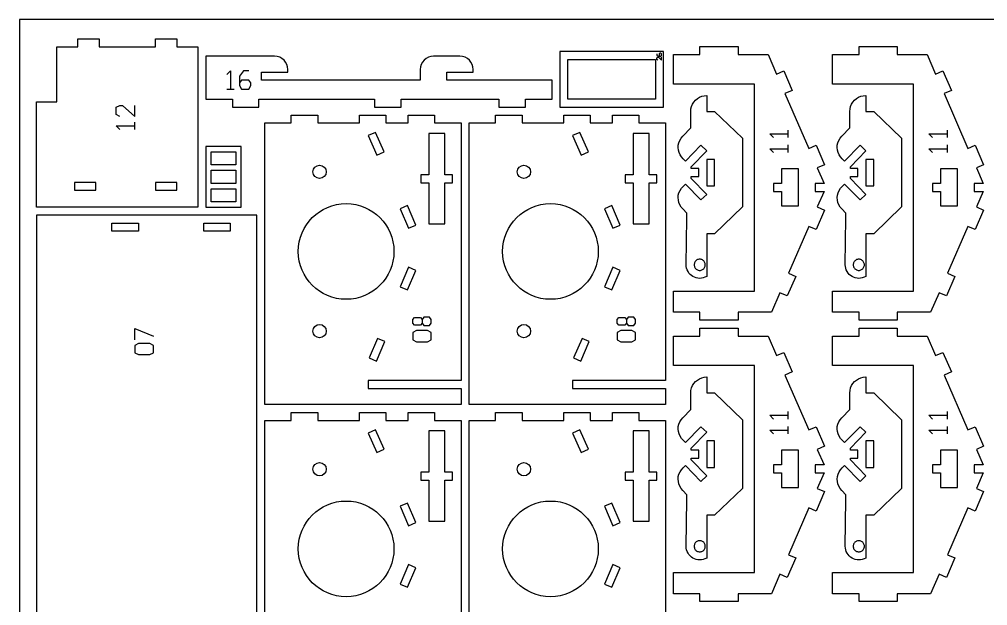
# Model space of a CAD drawing. Header units: millimetres. Extents: x 0 to 600, y 0 to 450.
# Drawn here: x 0 to 365.1, y 229.1 to 450 of the extents above; entities that cross this region are included whole.
import ezdxf

# ---------------------------------------------------------------- set-up
doc = ezdxf.new("R2010")
doc.units = ezdxf.units.MM
for name, color, linetype in [('CUT', 1, 'Continuous'), ('ENGRAVE', 5, 'Continuous'), ('SHEET', 8, 'Continuous')]:
    doc.layers.add(name, color=color, linetype=linetype)

msp = doc.modelspace()

# ---------------------------------------------------------------- linework, layer by layer
at = {"layer": 'CUT'}
for p, q in [((22.1, 442.69), (30.1, 442.69)), ((22.1, 439.69), (22.1, 442.69)), ((30.1, 442.69), (30.1, 439.69)), ((51.34, 442.69), (59.35, 442.69)), ((51.34, 439.69), (51.34, 442.69)), ((59.35, 442.69), (59.35, 439.69)), ((14.1, 439.69), (22.1, 439.69)), ((14.1, 418.93), (14.1, 439.69)), ((30.1, 439.69), (51.34, 439.69)), ((59.35, 439.69), (67.35, 439.69)), ((67.35, 439.69), (67.35, 379.22)), ((256.62, 439.72), (270.98, 439.72)), ((256.62, 436.72), (256.62, 439.72)), ((270.98, 439.72), (270.98, 436.72)), ((316.6, 439.72), (330.95, 439.72)), ((316.6, 436.72), (316.6, 439.72)), ((330.95, 439.72), (330.95, 436.72)), ((70.35, 436.15), (70.35, 419.97)), ((96.24, 436.15), (70.35, 436.15)), ((97.22, 436.05), (96.24, 436.15)), ((98.16, 435.76), (97.22, 436.05)), ((99.02, 435.3), (98.16, 435.76)), ((99.78, 434.68), (99.02, 435.3)), ((100.4, 433.92), (99.78, 434.68)), ((152.59, 434.68), (151.97, 433.92)), ((153.35, 435.3), (152.59, 434.68)), ((154.21, 435.76), (153.35, 435.3)), ((155.15, 436.05), (154.21, 435.76)), ((156.12, 436.15), (155.15, 436.05)), ((166.13, 436.15), (156.12, 436.15)), ((167.1, 436.05), (166.13, 436.15)), ((168.04, 435.76), (167.1, 436.05)), ((168.9, 435.3), (168.04, 435.76)), ((169.66, 434.68), (168.9, 435.3)), ((170.28, 433.92), (169.66, 434.68)), ((203.83, 437.84), (203.83, 416.97)), ((242.83, 437.84), (203.83, 437.84)), ((206.83, 419.97), (206.83, 434.84)), ((206.83, 434.84), (239.83, 434.84)), ((239.83, 434.84), (239.83, 419.97)), ((242.83, 416.97), (242.83, 437.84)), ((246.62, 436.72), (256.62, 436.72)), ((246.62, 425.63), (246.62, 436.72)), ((270.98, 436.72), (282.28, 436.72)), ((282.28, 436.72), (285.47, 429.38)), ((306.6, 436.72), (316.6, 436.72)), ((306.6, 425.63), (306.6, 436.72)), ((330.95, 436.72), (342.26, 436.72)), ((342.26, 436.72), (345.45, 429.38)), ((100.86, 433.06), (100.4, 433.92)), ((101.15, 432.12), (100.86, 433.06)), ((101.24, 431.14), (101.15, 432.12)), ((101.24, 430.14), (101.24, 431.14)), ((151.22, 432.12), (151.12, 431.14)), ((151.12, 431.14), (151.12, 427.14)), ((151.5, 433.06), (151.22, 432.12)), ((151.97, 433.92), (151.5, 433.06)), ((170.75, 433.06), (170.28, 433.92)), ((171.03, 432.12), (170.75, 433.06)), ((171.13, 431.14), (171.03, 432.12)), ((171.13, 430.14), (171.13, 431.14)), ((91.24, 427.14), (91.24, 430.14)), ((91.24, 430.14), (101.24, 430.14)), ((151.12, 427.14), (91.24, 427.14)), ((161.12, 427.14), (161.12, 430.14)), ((161.12, 430.14), (171.13, 430.14)), ((200.83, 427.14), (161.12, 427.14)), ((200.83, 419.97), (200.83, 427.14)), ((285.47, 429.38), (288.23, 430.57)), ((288.23, 430.57), (291.42, 423.24)), ((345.45, 429.38), (348.2, 430.57)), ((348.2, 430.57), (351.39, 423.24)), ((277.2, 425.63), (246.62, 425.63)), ((277.2, 347.64), (277.2, 425.63)), ((337.18, 425.63), (306.6, 425.63)), ((337.18, 347.64), (337.18, 425.63)), ((70.35, 419.97), (80.35, 419.97)), ((80.35, 419.97), (80.35, 416.97)), ((90.35, 416.97), (90.35, 419.97)), ((90.35, 419.97), (133.93, 419.97)), ((133.93, 419.97), (133.93, 416.97)), ((143.93, 416.97), (143.93, 419.97)), ((143.93, 419.97), (180.82, 419.97)), ((180.82, 419.97), (180.82, 416.97)), ((190.82, 416.97), (190.82, 419.97)), ((190.82, 419.97), (200.83, 419.97)), ((239.83, 419.97), (206.83, 419.97)), ((254.9, 419.57), (255.62, 420.18)), ((255.62, 420.18), (256.42, 420.67)), ((256.42, 420.67), (257.29, 421.03)), ((257.29, 421.03), (258.21, 421.25)), ((258.21, 421.25), (259.15, 421.32)), ((259.15, 421.32), (259.15, 415.32)), ((291.42, 423.24), (288.66, 422.04)), ((288.66, 422.04), (297.65, 401.37)), ((314.88, 419.57), (315.59, 420.18)), ((315.59, 420.18), (316.4, 420.67)), ((316.4, 420.67), (317.27, 421.03)), ((317.27, 421.03), (318.18, 421.25)), ((318.18, 421.25), (319.12, 421.32)), ((319.12, 421.32), (319.12, 415.32)), ((351.39, 423.24), (348.64, 422.04)), ((348.64, 422.04), (357.63, 401.37)), ((6.5, 418.93), (14.1, 418.93)), ((6.5, 379.22), (6.5, 418.93)), ((80.35, 416.97), (90.35, 416.97)), ((133.93, 416.97), (143.93, 416.97)), ((180.82, 416.97), (190.82, 416.97)), ((203.83, 416.97), (242.83, 416.97)), ((253.14, 415.32), (253.22, 416.26)), ((253.22, 416.26), (253.44, 417.18)), ((253.44, 417.18), (253.8, 418.05)), ((253.8, 418.05), (254.29, 418.85)), ((254.29, 418.85), (254.9, 419.57)), ((313.12, 415.32), (313.19, 416.26)), ((313.19, 416.26), (313.41, 417.18)), ((313.41, 417.18), (313.77, 418.05)), ((313.77, 418.05), (314.27, 418.85)), ((314.27, 418.85), (314.88, 419.57)), ((102.52, 413.97), (112.52, 413.97)), ((102.52, 410.97), (102.52, 413.97)), ((112.52, 413.97), (112.52, 410.97)), ((128.19, 413.97), (138.19, 413.97)), ((128.19, 410.97), (128.19, 413.97)), ((138.19, 413.97), (138.19, 410.97)), ((146.57, 413.97), (156.57, 413.97)), ((146.57, 410.97), (146.57, 413.97)), ((156.57, 413.97), (156.57, 410.97)), ((179.57, 413.97), (189.57, 413.97)), ((179.57, 410.97), (179.57, 413.97)), ((189.57, 413.97), (189.57, 410.97)), ((205.23, 413.97), (215.24, 413.97)), ((205.23, 410.97), (205.23, 413.97)), ((215.24, 413.97), (215.24, 410.97)), ((223.62, 413.97), (233.62, 413.97)), ((223.62, 410.97), (223.62, 413.97)), ((233.62, 413.97), (233.62, 410.97)), ((253.14, 409.11), (253.14, 415.32)), ((259.15, 415.32), (262.15, 415.32)), ((262.15, 415.32), (272.62, 405.21)), ((313.12, 409.11), (313.12, 415.32)), ((319.12, 415.32), (322.12, 415.32)), ((322.12, 415.32), (332.6, 405.21)), ((92.52, 410.97), (102.52, 410.97)), ((92.52, 304.91), (92.52, 410.97)), ((112.52, 410.97), (128.19, 410.97)), ((138.19, 410.97), (146.57, 410.97)), ((156.57, 410.97), (166.57, 410.97)), ((166.57, 410.97), (166.57, 313.92)), ((169.57, 410.97), (179.57, 410.97)), ((169.57, 304.91), (169.57, 410.97)), ((189.57, 410.97), (205.23, 410.97)), ((215.24, 410.97), (223.62, 410.97)), ((233.62, 410.97), (243.62, 410.97)), ((243.62, 410.97), (243.62, 313.92)), ((250.09, 405.95), (253.14, 409.11)), ((310.07, 405.95), (313.12, 409.11)), ((134.31, 407.4), (131.56, 406.21)), ((131.56, 406.21), (134.75, 398.87)), ((137.5, 400.07), (134.31, 407.4)), ((160.36, 406.97), (154.39, 406.97)), ((154.39, 406.97), (154.39, 391.45)), ((160.36, 391.45), (160.36, 406.97)), ((211.36, 407.4), (208.61, 406.21)), ((208.61, 406.21), (211.8, 398.87)), ((214.55, 400.07), (211.36, 407.4)), ((237.41, 406.97), (231.44, 406.97)), ((231.44, 406.97), (231.44, 391.45)), ((237.41, 391.45), (237.41, 406.97)), ((249.49, 405.22), (250.09, 405.95)), ((309.47, 405.22), (310.07, 405.95)), ((83.64, 402.1), (70.35, 402.1)), ((70.35, 402.1), (70.35, 379.22)), ((83.64, 379.22), (83.64, 402.1)), ((248.41, 402.62), (248.67, 403.54)), ((248.41, 401.68), (248.41, 402.62)), ((248.5, 400.74), (248.41, 401.68)), ((248.67, 403.54), (249.02, 404.41)), ((249.02, 404.41), (249.49, 405.22)), ((256.99, 402.58), (251.18, 396.56)), ((259.15, 400.49), (256.99, 402.58)), ((272.62, 405.21), (272.62, 379.32)), ((297.65, 401.37), (300.41, 402.56)), ((300.41, 402.56), (303.6, 395.22)), ((308.38, 402.62), (308.65, 403.54)), ((308.38, 401.68), (308.38, 402.62)), ((308.48, 400.74), (308.38, 401.68)), ((308.65, 403.54), (308.99, 404.41)), ((308.99, 404.41), (309.47, 405.22)), ((316.96, 402.58), (311.15, 396.56)), ((319.12, 400.49), (316.96, 402.58)), ((332.6, 405.21), (332.6, 379.32)), ((357.63, 401.37), (360.38, 402.56)), ((360.38, 402.56), (363.57, 395.22)), ((72.35, 400.1), (81.64, 400.1)), ((72.35, 395.14), (72.35, 400.1)), ((81.64, 400.1), (81.64, 395.14)), ((134.75, 398.87), (137.5, 400.07)), ((211.8, 398.87), (214.55, 400.07)), ((248.73, 399.83), (248.5, 400.74)), ((249.11, 398.96), (248.73, 399.83)), ((249.62, 398.17), (249.11, 398.96)), ((250.24, 397.47), (249.62, 398.17)), ((253.33, 394.48), (259.15, 400.49)), ((308.71, 399.83), (308.48, 400.74)), ((309.09, 398.96), (308.71, 399.83)), ((309.59, 398.17), (309.09, 398.96)), ((310.22, 397.47), (309.59, 398.17)), ((313.31, 394.48), (319.12, 400.49)), ((81.64, 395.14), (72.35, 395.14)), ((251.18, 396.56), (250.24, 397.47)), ((253.33, 393.76), (253.33, 394.48)), ((262.15, 397.26), (259.15, 397.26)), ((259.15, 397.26), (259.15, 387.26)), ((262.15, 387.26), (262.15, 397.26)), ((303.6, 395.22), (300.84, 394.03)), ((311.15, 396.56), (310.22, 397.47)), ((313.31, 393.76), (313.31, 394.48)), ((322.12, 397.26), (319.12, 397.26)), ((319.12, 397.26), (319.12, 387.26)), ((322.12, 387.26), (322.12, 397.26)), ((363.57, 395.22), (360.82, 394.03)), ((72.35, 393.14), (81.64, 393.14)), ((72.35, 388.18), (72.35, 393.14)), ((81.64, 393.14), (81.64, 388.18)), ((154.39, 391.45), (151.39, 391.45)), ((151.39, 391.45), (151.39, 388.45)), ((163.36, 391.45), (160.36, 391.45)), ((163.36, 388.45), (163.36, 391.45)), ((231.44, 391.45), (228.44, 391.45)), ((228.44, 391.45), (228.44, 388.45)), ((240.41, 391.45), (237.41, 391.45)), ((240.41, 388.45), (240.41, 391.45)), ((256.14, 393.76), (253.33, 393.76)), ((253.33, 390.76), (256.14, 390.76)), ((253.33, 390.05), (253.33, 390.76)), ((256.14, 390.76), (256.14, 393.76)), ((293.77, 393.69), (287.34, 393.69)), ((287.34, 393.69), (287.34, 388.19)), ((293.77, 379.69), (293.77, 393.69)), ((300.84, 394.03), (303.38, 388.19)), ((316.12, 393.76), (313.31, 393.76)), ((313.31, 390.76), (316.12, 390.76)), ((313.31, 390.05), (313.31, 390.76)), ((316.12, 390.76), (316.12, 393.76)), ((353.74, 393.69), (347.32, 393.69)), ((347.32, 393.69), (347.32, 388.19)), ((353.74, 379.69), (353.74, 393.69)), ((360.82, 394.03), (363.36, 388.19)), ((28.8, 388.6), (20.8, 388.6)), ((20.8, 388.6), (20.8, 385.6)), ((28.8, 385.6), (28.8, 388.6)), ((59.35, 388.6), (51.34, 388.6)), ((51.34, 388.6), (51.34, 385.6)), ((59.35, 385.6), (59.35, 388.6)), ((81.64, 388.18), (72.35, 388.18)), ((151.39, 388.45), (154.39, 388.45)), ((154.39, 388.45), (154.39, 372.92)), ((160.36, 388.45), (163.36, 388.45)), ((160.36, 372.92), (160.36, 388.45)), ((228.44, 388.45), (231.44, 388.45)), ((231.44, 388.45), (231.44, 372.92)), ((237.41, 388.45), (240.41, 388.45)), ((237.41, 372.92), (237.41, 388.45)), ((249.62, 386.36), (250.24, 387.06)), ((250.24, 387.06), (251.18, 387.96)), ((251.18, 387.96), (256.99, 381.95)), ((259.15, 384.03), (253.33, 390.05)), ((259.15, 387.26), (262.15, 387.26)), ((287.34, 388.19), (284.34, 388.19)), ((284.34, 388.19), (284.34, 385.19)), ((303.38, 388.19), (300.03, 388.19)), ((300.03, 388.19), (300.03, 385.19)), ((309.59, 386.36), (310.22, 387.06)), ((310.22, 387.06), (311.15, 387.96)), ((311.15, 387.96), (316.96, 381.95)), ((319.12, 384.03), (313.31, 390.05)), ((319.12, 387.26), (322.12, 387.26)), ((347.32, 388.19), (344.31, 388.19)), ((344.31, 388.19), (344.31, 385.19)), ((363.36, 388.19), (360.01, 388.19)), ((360.01, 388.19), (360.01, 385.19)), ((20.8, 385.6), (28.8, 385.6)), ((51.34, 385.6), (59.35, 385.6)), ((72.35, 386.18), (81.64, 386.18)), ((72.35, 381.22), (72.35, 386.18)), ((81.64, 386.18), (81.64, 381.22)), ((248.41, 382.85), (248.44, 383.79)), ((248.44, 383.79), (248.7, 384.7)), ((248.7, 384.7), (249.11, 385.56)), ((249.11, 385.56), (249.62, 386.36)), ((256.99, 381.95), (259.15, 384.03)), ((284.34, 385.19), (287.34, 385.19)), ((287.34, 385.19), (287.34, 379.69)), ((300.03, 385.19), (303.38, 385.19)), ((303.38, 385.19), (300.84, 379.35)), ((308.38, 382.85), (308.42, 383.79)), ((308.42, 383.79), (308.67, 384.7)), ((308.67, 384.7), (309.09, 385.56)), ((309.09, 385.56), (309.59, 386.36)), ((316.96, 381.95), (319.12, 384.03)), ((344.31, 385.19), (347.32, 385.19)), ((347.32, 385.19), (347.32, 379.69)), ((360.01, 385.19), (363.36, 385.19)), ((363.36, 385.19), (360.82, 379.35)), ((81.64, 381.22), (72.35, 381.22)), ((146.31, 379.82), (143.56, 378.62)), ((149.5, 372.48), (146.31, 379.82)), ((223.36, 379.82), (220.6, 378.62)), ((226.55, 372.48), (223.36, 379.82)), ((248.47, 381.91), (248.41, 382.85)), ((248.67, 380.99), (248.47, 381.91)), ((249.02, 380.11), (248.67, 380.99)), ((249.49, 379.3), (249.02, 380.11)), ((287.34, 379.69), (293.77, 379.69)), ((308.44, 381.91), (308.38, 382.85)), ((308.65, 380.99), (308.44, 381.91)), ((308.99, 380.11), (308.65, 380.99)), ((309.47, 379.3), (308.99, 380.11)), ((347.32, 379.69), (353.74, 379.69)), ((67.35, 379.22), (6.5, 379.22)), ((89.52, 376.22), (6.5, 376.22)), ((6.5, 376.22), (6.5, 192.86)), ((70.35, 379.22), (83.64, 379.22)), ((89.52, 192.86), (89.52, 376.22)), ((143.56, 378.62), (146.75, 371.28)), ((220.6, 378.62), (223.79, 371.28)), ((250.09, 378.57), (249.49, 379.3)), ((251.68, 376.93), (250.09, 378.57)), ((251.68, 375.07), (251.68, 376.93)), ((272.62, 379.32), (262.15, 369.2)), ((303.6, 378.15), (300.41, 370.82)), ((300.84, 379.35), (303.6, 378.15)), ((310.07, 378.57), (309.47, 379.3)), ((311.66, 376.93), (310.07, 378.57)), ((311.66, 375.07), (311.66, 376.93)), ((332.6, 379.32), (322.12, 369.2)), ((363.57, 378.15), (360.38, 370.82)), ((360.82, 379.35), (363.57, 378.15)), ((34.88, 373.22), (44.89, 373.22)), ((34.88, 370.22), (34.88, 373.22)), ((44.89, 373.22), (44.89, 370.22)), ((69.5, 373.22), (79.5, 373.22)), ((69.5, 370.22), (69.5, 373.22)), ((79.5, 373.22), (79.5, 370.22)), ((146.75, 371.28), (149.5, 372.48)), ((154.39, 372.92), (160.36, 372.92)), ((223.79, 371.28), (226.55, 372.48)), ((231.44, 372.92), (237.41, 372.92)), ((251.41, 357.53), (251.68, 375.07)), ((311.39, 357.53), (311.66, 375.07)), ((44.89, 370.22), (34.88, 370.22)), ((79.5, 370.22), (69.5, 370.22)), ((262.15, 369.2), (259.15, 369.2)), ((259.15, 369.2), (259.15, 353.15)), ((297.65, 372.01), (289.97, 354.34)), ((300.41, 370.82), (297.65, 372.01)), ((322.12, 369.2), (319.12, 369.2)), ((319.12, 369.2), (319.12, 353.15)), ((357.63, 372.01), (349.95, 354.34)), ((360.38, 370.82), (357.63, 372.01)), ((254.44, 357.8), (254.42, 357.53)), ((254.49, 358.07), (254.44, 357.8)), ((254.58, 358.33), (254.49, 358.07)), ((254.7, 358.58), (254.58, 358.33)), ((254.85, 358.81), (254.7, 358.58)), ((255.04, 359.02), (254.85, 358.81)), ((255.24, 359.2), (255.04, 359.02)), ((255.47, 359.35), (255.24, 359.2)), ((255.72, 359.47), (255.47, 359.35)), ((255.98, 359.56), (255.72, 359.47)), ((256.25, 359.61), (255.98, 359.56)), ((256.52, 359.63), (256.25, 359.61)), ((256.8, 359.61), (256.52, 359.63)), ((257.07, 359.56), (256.8, 359.61)), ((257.33, 359.47), (257.07, 359.56)), ((257.58, 359.35), (257.33, 359.47)), ((257.8, 359.2), (257.58, 359.35)), ((258.01, 359.02), (257.8, 359.2)), ((258.19, 358.81), (258.01, 359.02)), ((258.35, 358.58), (258.19, 358.81)), ((258.47, 358.33), (258.35, 358.58)), ((258.58, 358.07), (258.47, 358.33)), ((258.63, 357.8), (258.58, 358.07)), ((258.63, 357.53), (258.63, 357.8)), ((314.41, 357.8), (314.4, 357.53)), ((314.47, 358.07), (314.41, 357.8)), ((314.56, 358.33), (314.47, 358.07)), ((314.68, 358.58), (314.56, 358.33)), ((314.83, 358.81), (314.68, 358.58)), ((315.01, 359.02), (314.83, 358.81)), ((315.22, 359.2), (315.01, 359.02)), ((315.45, 359.35), (315.22, 359.2)), ((315.69, 359.47), (315.45, 359.35)), ((315.96, 359.56), (315.69, 359.47)), ((316.23, 359.61), (315.96, 359.56)), ((316.5, 359.63), (316.23, 359.61)), ((316.77, 359.61), (316.5, 359.63)), ((317.04, 359.56), (316.77, 359.61)), ((317.3, 359.47), (317.04, 359.56)), ((317.55, 359.35), (317.3, 359.47)), ((317.78, 359.2), (317.55, 359.35)), ((317.99, 359.02), (317.78, 359.2)), ((318.17, 358.81), (317.99, 359.02)), ((318.32, 358.58), (318.17, 358.81)), ((318.44, 358.33), (318.32, 358.58)), ((318.55, 358.07), (318.44, 358.33)), ((318.6, 357.8), (318.55, 358.07)), ((318.6, 357.53), (318.6, 357.8)), ((146.75, 356.6), (143.56, 349.27)), ((146.31, 348.07), (149.5, 355.41)), ((149.5, 355.41), (146.75, 356.6)), ((223.79, 356.6), (220.6, 349.27)), ((223.36, 348.07), (226.55, 355.41)), ((226.55, 355.41), (223.79, 356.6)), ((251.46, 356.86), (251.41, 357.53)), ((251.59, 356.21), (251.46, 356.86)), ((251.8, 355.57), (251.59, 356.21)), ((252.1, 354.97), (251.8, 355.57)), ((252.47, 354.42), (252.1, 354.97)), ((252.91, 353.91), (252.47, 354.42)), ((254.42, 357.53), (254.42, 357.25)), ((254.42, 357.25), (254.49, 356.98)), ((254.49, 356.98), (254.58, 356.72)), ((254.58, 356.72), (254.7, 356.48)), ((254.7, 356.48), (254.85, 356.25)), ((254.85, 356.25), (255.04, 356.04)), ((255.04, 356.04), (255.24, 355.86)), ((255.24, 355.86), (255.47, 355.71)), ((255.47, 355.71), (255.72, 355.58)), ((255.72, 355.58), (255.98, 355.5)), ((255.98, 355.5), (256.25, 355.44)), ((256.25, 355.44), (256.52, 355.42)), ((256.52, 355.42), (256.8, 355.44)), ((256.8, 355.44), (257.07, 355.5)), ((257.07, 355.5), (257.33, 355.58)), ((257.33, 355.58), (257.58, 355.71)), ((257.58, 355.71), (257.8, 355.86)), ((257.8, 355.86), (258.01, 356.04)), ((258.01, 356.04), (258.19, 356.25)), ((258.19, 356.25), (258.35, 356.48)), ((258.35, 356.48), (258.47, 356.72)), ((258.47, 356.72), (258.56, 356.98)), ((258.56, 356.98), (258.61, 357.25)), ((258.61, 357.25), (258.63, 357.53)), ((289.97, 354.34), (292.72, 353.14)), ((311.43, 356.86), (311.39, 357.53)), ((311.56, 356.21), (311.43, 356.86)), ((311.78, 355.57), (311.56, 356.21)), ((312.07, 354.97), (311.78, 355.57)), ((312.45, 354.42), (312.07, 354.97)), ((312.89, 353.91), (312.45, 354.42)), ((314.4, 357.53), (314.4, 357.25)), ((314.4, 357.25), (314.47, 356.98)), ((314.47, 356.98), (314.56, 356.72)), ((314.56, 356.72), (314.68, 356.48)), ((314.68, 356.48), (314.83, 356.25)), ((314.83, 356.25), (315.01, 356.04)), ((315.01, 356.04), (315.22, 355.86)), ((315.22, 355.86), (315.45, 355.71)), ((315.45, 355.71), (315.69, 355.58)), ((315.69, 355.58), (315.96, 355.5)), ((315.96, 355.5), (316.23, 355.44)), ((316.23, 355.44), (316.5, 355.42)), ((316.5, 355.42), (316.77, 355.44)), ((316.77, 355.44), (317.04, 355.5)), ((317.04, 355.5), (317.3, 355.58)), ((317.3, 355.58), (317.55, 355.71)), ((317.55, 355.71), (317.78, 355.86)), ((317.78, 355.86), (317.99, 356.04)), ((317.99, 356.04), (318.17, 356.25)), ((318.17, 356.25), (318.32, 356.48)), ((318.32, 356.48), (318.44, 356.72)), ((318.44, 356.72), (318.53, 356.98)), ((318.53, 356.98), (318.59, 357.25)), ((318.59, 357.25), (318.6, 357.53)), ((349.95, 354.34), (352.7, 353.14)), ((253.41, 353.47), (252.91, 353.91)), ((253.97, 353.1), (253.41, 353.47)), ((254.57, 352.81), (253.97, 353.1)), ((255.2, 352.59), (254.57, 352.81)), ((255.86, 352.46), (255.2, 352.59)), ((256.52, 352.42), (255.86, 352.46)), ((257.19, 352.46), (256.52, 352.42)), ((257.85, 352.59), (257.19, 352.46)), ((258.48, 352.81), (257.85, 352.59)), ((259.15, 353.1), (258.48, 352.81)), ((259.15, 353.15), (259.15, 353.1)), ((292.72, 353.14), (289.53, 345.8)), ((313.39, 353.47), (312.89, 353.91)), ((313.94, 353.1), (313.39, 353.47)), ((314.54, 352.81), (313.94, 353.1)), ((315.18, 352.59), (314.54, 352.81)), ((315.83, 352.46), (315.18, 352.59)), ((316.5, 352.42), (315.83, 352.46)), ((317.17, 352.46), (316.5, 352.42)), ((317.82, 352.59), (317.17, 352.46)), ((318.46, 352.81), (317.82, 352.59)), ((319.12, 353.1), (318.46, 352.81)), ((319.12, 353.15), (319.12, 353.1)), ((352.7, 353.14), (349.51, 345.8)), ((143.56, 349.27), (146.31, 348.07)), ((220.6, 349.27), (223.36, 348.07)), ((246.62, 347.64), (277.2, 347.64)), ((246.62, 339.66), (246.62, 347.64)), ((286.78, 347), (283.59, 339.66)), ((289.53, 345.8), (286.78, 347)), ((306.6, 347.64), (337.18, 347.64)), ((306.6, 339.66), (306.6, 347.64)), ((346.76, 347), (343.56, 339.66)), ((349.51, 345.8), (346.76, 347)), ((256.62, 339.66), (246.62, 339.66)), ((256.62, 336.66), (256.62, 339.66)), ((283.59, 339.66), (270.98, 339.66)), ((270.98, 339.66), (270.98, 336.66)), ((316.6, 339.66), (306.6, 339.66)), ((316.6, 336.66), (316.6, 339.66)), ((343.56, 339.66), (330.95, 339.66)), ((330.95, 339.66), (330.95, 336.66)), ((270.98, 336.66), (256.62, 336.66)), ((330.95, 336.66), (316.6, 336.66)), ((256.62, 333.66), (270.98, 333.66)), ((256.62, 330.66), (256.62, 333.66)), ((270.98, 333.66), (270.98, 330.66)), ((316.6, 333.66), (330.95, 333.66)), ((316.6, 330.66), (316.6, 333.66)), ((330.95, 333.66), (330.95, 330.66)), ((135.09, 329.79), (131.9, 322.45)), ((134.65, 321.25), (137.84, 328.59)), ((137.84, 328.59), (135.09, 329.79)), ((212.14, 329.79), (208.95, 322.45)), ((211.7, 321.25), (214.89, 328.59)), ((214.89, 328.59), (212.14, 329.79)), ((246.62, 330.66), (256.62, 330.66)), ((246.62, 319.57), (246.62, 330.66)), ((270.98, 330.66), (282.28, 330.66)), ((282.28, 330.66), (285.47, 323.32)), ((306.6, 330.66), (316.6, 330.66)), ((306.6, 319.57), (306.6, 330.66)), ((330.95, 330.66), (342.26, 330.66)), ((342.26, 330.66), (345.45, 323.32)), ((131.9, 322.45), (134.65, 321.25)), ((208.95, 322.45), (211.7, 321.25)), ((285.47, 323.32), (288.23, 324.52)), ((288.23, 324.52), (291.42, 317.18)), ((345.45, 323.32), (348.2, 324.52)), ((348.2, 324.52), (351.39, 317.18)), ((277.2, 319.57), (246.62, 319.57)), ((277.2, 241.58), (277.2, 319.57)), ((337.18, 319.57), (306.6, 319.57)), ((337.18, 241.58), (337.18, 319.57)), ((254.9, 313.51), (255.62, 314.12)), ((255.62, 314.12), (256.42, 314.62)), ((256.42, 314.62), (257.29, 314.98)), ((257.29, 314.98), (258.21, 315.2)), ((258.21, 315.2), (259.15, 315.27)), ((259.15, 315.27), (259.15, 309.27)), ((291.42, 317.18), (288.66, 315.99)), ((288.66, 315.99), (297.65, 295.31)), ((314.88, 313.51), (315.59, 314.12)), ((315.59, 314.12), (316.4, 314.62)), ((316.4, 314.62), (317.27, 314.98)), ((317.27, 314.98), (318.18, 315.2)), ((318.18, 315.2), (319.12, 315.27)), ((319.12, 315.27), (319.12, 309.27)), ((351.39, 317.18), (348.64, 315.99)), ((348.64, 315.99), (357.63, 295.31)), ((166.57, 313.92), (131.46, 313.92)), ((131.46, 313.92), (131.46, 310.92)), ((131.46, 310.92), (166.57, 310.92)), ((166.57, 310.92), (166.57, 304.91)), ((243.62, 313.92), (208.51, 313.92)), ((208.51, 313.92), (208.51, 310.92)), ((208.51, 310.92), (243.62, 310.92)), ((243.62, 310.92), (243.62, 304.91)), ((253.22, 310.21), (253.44, 311.12)), ((253.44, 311.12), (253.8, 311.99)), ((253.8, 311.99), (254.29, 312.8)), ((254.29, 312.8), (254.9, 313.51)), ((313.19, 310.21), (313.41, 311.12)), ((313.41, 311.12), (313.77, 311.99)), ((313.77, 311.99), (314.27, 312.8)), ((314.27, 312.8), (314.88, 313.51)), ((253.14, 309.27), (253.22, 310.21)), ((253.14, 303.06), (253.14, 309.27)), ((259.15, 309.27), (262.15, 309.27)), ((262.15, 309.27), (272.62, 299.15)), ((313.12, 309.27), (313.19, 310.21)), ((313.12, 303.06), (313.12, 309.27)), ((319.12, 309.27), (322.12, 309.27)), ((322.12, 309.27), (332.6, 299.15)), ((166.57, 304.91), (92.52, 304.91)), ((243.62, 304.91), (169.57, 304.91)), ((250.09, 299.9), (253.14, 303.06)), ((310.07, 299.9), (313.12, 303.06)), ((102.52, 301.91), (112.52, 301.91)), ((102.52, 298.91), (102.52, 301.91)), ((112.52, 301.91), (112.52, 298.91)), ((128.19, 301.91), (138.19, 301.91)), ((128.19, 298.91), (128.19, 301.91)), ((138.19, 301.91), (138.19, 298.91)), ((146.57, 301.91), (156.57, 301.91)), ((146.57, 298.91), (146.57, 301.91)), ((156.57, 301.91), (156.57, 298.91)), ((179.57, 301.91), (189.57, 301.91)), ((179.57, 298.91), (179.57, 301.91)), ((189.57, 301.91), (189.57, 298.91)), ((205.23, 301.91), (215.24, 301.91)), ((205.23, 298.91), (205.23, 301.91)), ((215.24, 301.91), (215.24, 298.91)), ((223.62, 301.91), (233.62, 301.91)), ((223.62, 298.91), (223.62, 301.91)), ((233.62, 301.91), (233.62, 298.91)), ((249.49, 299.17), (250.09, 299.9)), ((309.47, 299.17), (310.07, 299.9)), ((92.52, 298.91), (102.52, 298.91)), ((92.52, 192.86), (92.52, 298.91)), ((112.52, 298.91), (128.19, 298.91)), ((138.19, 298.91), (146.57, 298.91)), ((156.57, 298.91), (166.57, 298.91)), ((166.57, 298.91), (166.57, 201.86)), ((169.57, 298.91), (179.57, 298.91)), ((169.57, 192.86), (169.57, 298.91)), ((189.57, 298.91), (205.23, 298.91)), ((215.24, 298.91), (223.62, 298.91)), ((233.62, 298.91), (243.62, 298.91)), ((243.62, 298.91), (243.62, 201.86)), ((248.41, 296.56), (248.67, 297.48)), ((248.41, 295.62), (248.41, 296.56)), ((248.67, 297.48), (249.02, 298.36)), ((249.02, 298.36), (249.49, 299.17)), ((256.99, 296.52), (251.18, 290.51)), ((259.15, 294.44), (256.99, 296.52)), ((272.62, 299.15), (272.62, 273.27)), ((297.65, 295.31), (300.41, 296.51)), ((300.41, 296.51), (303.6, 289.17)), ((308.38, 296.56), (308.65, 297.48)), ((308.38, 295.62), (308.38, 296.56)), ((308.65, 297.48), (308.99, 298.36)), ((308.99, 298.36), (309.47, 299.17)), ((316.96, 296.52), (311.15, 290.51)), ((319.12, 294.44), (316.96, 296.52)), ((332.6, 299.15), (332.6, 273.27)), ((357.63, 295.31), (360.38, 296.51)), ((360.38, 296.51), (363.57, 289.17)), ((134.31, 295.35), (131.56, 294.15)), ((131.56, 294.15), (134.75, 286.81)), ((137.5, 288.01), (134.31, 295.35)), ((160.36, 294.91), (154.39, 294.91)), ((154.39, 294.91), (154.39, 279.39)), ((160.36, 279.39), (160.36, 294.91)), ((211.36, 295.35), (208.61, 294.15)), ((208.61, 294.15), (211.8, 286.81)), ((214.55, 288.01), (211.36, 295.35)), ((237.41, 294.91), (231.44, 294.91)), ((231.44, 294.91), (231.44, 279.39)), ((237.41, 279.39), (237.41, 294.91)), ((248.5, 294.69), (248.41, 295.62)), ((248.73, 293.78), (248.5, 294.69)), ((249.11, 292.91), (248.73, 293.78)), ((249.62, 292.12), (249.11, 292.91)), ((250.24, 291.41), (249.62, 292.12)), ((253.33, 288.42), (259.15, 294.44)), ((308.48, 294.69), (308.38, 295.62)), ((308.71, 293.78), (308.48, 294.69)), ((309.09, 292.91), (308.71, 293.78)), ((309.59, 292.12), (309.09, 292.91)), ((310.22, 291.41), (309.59, 292.12)), ((313.31, 288.42), (319.12, 294.44)), ((251.18, 290.51), (250.24, 291.41)), ((253.33, 287.71), (253.33, 288.42)), ((262.15, 291.21), (259.15, 291.21)), ((259.15, 291.21), (259.15, 281.21)), ((262.15, 281.21), (262.15, 291.21)), ((303.6, 289.17), (300.84, 287.97)), ((311.15, 290.51), (310.22, 291.41)), ((313.31, 287.71), (313.31, 288.42)), ((322.12, 291.21), (319.12, 291.21)), ((319.12, 291.21), (319.12, 281.21)), ((322.12, 281.21), (322.12, 291.21)), ((363.57, 289.17), (360.82, 287.97)), ((134.75, 286.81), (137.5, 288.01)), ((211.8, 286.81), (214.55, 288.01)), ((256.14, 287.71), (253.33, 287.71)), ((256.14, 284.71), (256.14, 287.71)), ((293.77, 287.64), (287.34, 287.64)), ((287.34, 287.64), (287.34, 282.14)), ((293.77, 273.63), (293.77, 287.64)), ((300.84, 287.97), (303.38, 282.14)), ((316.12, 287.71), (313.31, 287.71)), ((316.12, 284.71), (316.12, 287.71)), ((353.74, 287.64), (347.32, 287.64)), ((347.32, 287.64), (347.32, 282.14)), ((353.74, 273.63), (353.74, 287.64)), ((360.82, 287.97), (363.36, 282.14)), ((250.24, 281.01), (251.18, 281.91)), ((251.18, 281.91), (256.99, 275.89)), ((253.33, 284.71), (256.14, 284.71)), ((253.33, 284), (253.33, 284.71)), ((259.15, 277.98), (253.33, 284)), ((259.15, 281.21), (262.15, 281.21)), ((287.34, 282.14), (284.34, 282.14)), ((284.34, 282.14), (284.34, 279.14)), ((303.38, 282.14), (300.03, 282.14)), ((300.03, 282.14), (300.03, 279.14)), ((310.22, 281.01), (311.15, 281.91)), ((311.15, 281.91), (316.96, 275.89)), ((313.31, 284.71), (316.12, 284.71)), ((313.31, 284), (313.31, 284.71)), ((319.12, 277.98), (313.31, 284)), ((319.12, 281.21), (322.12, 281.21)), ((347.32, 282.14), (344.31, 282.14)), ((344.31, 282.14), (344.31, 279.14)), ((363.36, 282.14), (360.01, 282.14)), ((360.01, 282.14), (360.01, 279.14)), ((154.39, 279.39), (151.39, 279.39)), ((151.39, 279.39), (151.39, 276.39)), ((163.36, 279.39), (160.36, 279.39)), ((163.36, 276.39), (163.36, 279.39)), ((231.44, 279.39), (228.44, 279.39)), ((228.44, 279.39), (228.44, 276.39)), ((240.41, 279.39), (237.41, 279.39)), ((240.41, 276.39), (240.41, 279.39)), ((248.41, 276.8), (248.44, 277.73)), ((248.44, 277.73), (248.7, 278.64)), ((248.7, 278.64), (249.11, 279.51)), ((249.11, 279.51), (249.62, 280.3)), ((249.62, 280.3), (250.24, 281.01)), ((256.99, 275.89), (259.15, 277.98)), ((284.34, 279.14), (287.34, 279.14)), ((287.34, 279.14), (287.34, 273.63)), ((300.03, 279.14), (303.38, 279.14)), ((303.38, 279.14), (300.84, 273.3)), ((308.38, 276.8), (308.42, 277.73)), ((308.42, 277.73), (308.67, 278.64)), ((308.67, 278.64), (309.09, 279.51)), ((309.09, 279.51), (309.59, 280.3)), ((309.59, 280.3), (310.22, 281.01)), ((316.96, 275.89), (319.12, 277.98)), ((344.31, 279.14), (347.32, 279.14)), ((347.32, 279.14), (347.32, 273.63)), ((360.01, 279.14), (363.36, 279.14)), ((363.36, 279.14), (360.82, 273.3)), ((151.39, 276.39), (154.39, 276.39)), ((154.39, 276.39), (154.39, 260.87)), ((160.36, 276.39), (163.36, 276.39)), ((160.36, 260.87), (160.36, 276.39)), ((228.44, 276.39), (231.44, 276.39)), ((231.44, 276.39), (231.44, 260.87)), ((237.41, 276.39), (240.41, 276.39)), ((237.41, 260.87), (237.41, 276.39)), ((248.47, 275.85), (248.41, 276.8)), ((248.67, 274.94), (248.47, 275.85)), ((249.02, 274.06), (248.67, 274.94)), ((249.49, 273.25), (249.02, 274.06)), ((308.44, 275.85), (308.38, 276.8)), ((308.65, 274.94), (308.44, 275.85)), ((308.99, 274.06), (308.65, 274.94)), ((309.47, 273.25), (308.99, 274.06)), ((250.09, 272.52), (249.49, 273.25)), ((251.68, 270.87), (250.09, 272.52)), ((251.68, 269.02), (251.68, 270.87)), ((272.62, 273.27), (262.15, 263.15)), ((287.34, 273.63), (293.77, 273.63)), ((303.6, 272.1), (300.41, 264.76)), ((300.84, 273.3), (303.6, 272.1)), ((310.07, 272.52), (309.47, 273.25)), ((311.66, 270.87), (310.07, 272.52)), ((311.66, 269.02), (311.66, 270.87)), ((332.6, 273.27), (322.12, 263.15)), ((347.32, 273.63), (353.74, 273.63)), ((363.57, 272.1), (360.38, 264.76)), ((360.82, 273.3), (363.57, 272.1)), ((146.31, 267.76), (143.56, 266.56)), ((143.56, 266.56), (146.75, 259.23)), ((149.5, 260.42), (146.31, 267.76)), ((223.36, 267.76), (220.6, 266.56)), ((220.6, 266.56), (223.79, 259.23)), ((226.55, 260.42), (223.36, 267.76)), ((251.41, 251.47), (251.68, 269.02)), ((311.39, 251.47), (311.66, 269.02)), ((262.15, 263.15), (259.15, 263.15)), ((259.15, 263.15), (259.15, 247.09)), ((297.65, 265.96), (289.97, 248.29)), ((300.41, 264.76), (297.65, 265.96)), ((322.12, 263.15), (319.12, 263.15)), ((319.12, 263.15), (319.12, 247.09)), ((357.63, 265.96), (349.95, 248.29)), ((360.38, 264.76), (357.63, 265.96)), ((146.75, 259.23), (149.5, 260.42)), ((154.39, 260.87), (160.36, 260.87)), ((223.79, 259.23), (226.55, 260.42)), ((231.44, 260.87), (237.41, 260.87)), ((254.49, 252.02), (254.44, 251.75)), ((254.58, 252.28), (254.49, 252.02)), ((254.7, 252.53), (254.58, 252.28)), ((254.85, 252.76), (254.7, 252.53)), ((255.04, 252.96), (254.85, 252.76)), ((255.24, 253.14), (255.04, 252.96)), ((255.47, 253.3), (255.24, 253.14)), ((255.72, 253.42), (255.47, 253.3)), ((255.98, 253.51), (255.72, 253.42)), ((256.25, 253.56), (255.98, 253.51)), ((256.52, 253.58), (256.25, 253.56)), ((256.8, 253.56), (256.52, 253.58)), ((257.07, 253.51), (256.8, 253.56)), ((257.33, 253.42), (257.07, 253.51)), ((257.58, 253.3), (257.33, 253.42)), ((257.8, 253.14), (257.58, 253.3)), ((258.01, 252.96), (257.8, 253.14)), ((258.19, 252.76), (258.01, 252.96)), ((258.35, 252.53), (258.19, 252.76)), ((258.47, 252.28), (258.35, 252.53)), ((258.58, 252.01), (258.47, 252.28)), ((258.63, 251.75), (258.58, 252.01)), ((314.47, 252.02), (314.41, 251.75)), ((314.56, 252.28), (314.47, 252.02)), ((314.68, 252.53), (314.56, 252.28)), ((314.83, 252.76), (314.68, 252.53)), ((315.01, 252.96), (314.83, 252.76)), ((315.22, 253.14), (315.01, 252.96)), ((315.45, 253.3), (315.22, 253.14)), ((315.69, 253.42), (315.45, 253.3)), ((315.96, 253.51), (315.69, 253.42)), ((316.23, 253.56), (315.96, 253.51)), ((316.5, 253.58), (316.23, 253.56)), ((316.77, 253.56), (316.5, 253.58)), ((317.04, 253.51), (316.77, 253.56)), ((317.3, 253.42), (317.04, 253.51)), ((317.55, 253.3), (317.3, 253.42)), ((317.78, 253.14), (317.55, 253.3)), ((317.99, 252.96), (317.78, 253.14)), ((318.17, 252.76), (317.99, 252.96)), ((318.32, 252.53), (318.17, 252.76)), ((318.44, 252.28), (318.32, 252.53)), ((318.55, 252.01), (318.44, 252.28)), ((318.6, 251.75), (318.55, 252.01)), ((251.46, 250.81), (251.41, 251.47)), ((251.59, 250.15), (251.46, 250.81)), ((251.8, 249.52), (251.59, 250.15)), ((252.1, 248.92), (251.8, 249.52)), ((252.47, 248.36), (252.1, 248.92)), ((252.91, 247.86), (252.47, 248.36)), ((254.44, 251.75), (254.42, 251.47)), ((254.42, 251.47), (254.42, 251.2)), ((254.42, 251.2), (254.49, 250.93)), ((254.49, 250.93), (254.58, 250.67)), ((254.58, 250.67), (254.7, 250.42)), ((254.7, 250.42), (254.85, 250.19)), ((254.85, 250.19), (255.04, 249.99)), ((255.04, 249.99), (255.24, 249.81)), ((255.24, 249.81), (255.47, 249.65)), ((255.47, 249.65), (255.72, 249.53)), ((255.72, 249.53), (255.98, 249.44)), ((255.98, 249.44), (256.25, 249.39)), ((256.25, 249.39), (256.52, 249.37)), ((256.52, 249.37), (256.8, 249.39)), ((256.8, 249.39), (257.07, 249.44)), ((257.07, 249.44), (257.33, 249.53)), ((257.33, 249.53), (257.58, 249.65)), ((257.58, 249.65), (257.8, 249.81)), ((257.8, 249.81), (258.01, 249.99)), ((258.01, 249.99), (258.19, 250.19)), ((258.19, 250.19), (258.35, 250.42)), ((258.35, 250.42), (258.47, 250.67)), ((258.47, 250.67), (258.56, 250.93)), ((258.56, 250.93), (258.61, 251.2)), ((258.61, 251.2), (258.63, 251.47)), ((258.63, 251.47), (258.63, 251.75)), ((289.97, 248.29), (292.72, 247.09)), ((311.43, 250.81), (311.39, 251.47)), ((311.56, 250.15), (311.43, 250.81)), ((311.78, 249.52), (311.56, 250.15)), ((312.07, 248.92), (311.78, 249.52)), ((312.45, 248.36), (312.07, 248.92)), ((312.89, 247.86), (312.45, 248.36)), ((314.41, 251.75), (314.4, 251.47)), ((314.4, 251.47), (314.4, 251.2)), ((314.4, 251.2), (314.47, 250.93)), ((314.47, 250.93), (314.56, 250.67)), ((314.56, 250.67), (314.68, 250.42)), ((314.68, 250.42), (314.83, 250.19)), ((314.83, 250.19), (315.01, 249.99)), ((315.01, 249.99), (315.22, 249.81)), ((315.22, 249.81), (315.45, 249.65)), ((315.45, 249.65), (315.69, 249.53)), ((315.69, 249.53), (315.96, 249.44)), ((315.96, 249.44), (316.23, 249.39)), ((316.23, 249.39), (316.5, 249.37)), ((316.5, 249.37), (316.77, 249.39)), ((316.77, 249.39), (317.04, 249.44)), ((317.04, 249.44), (317.3, 249.53)), ((317.3, 249.53), (317.55, 249.65)), ((317.55, 249.65), (317.78, 249.81)), ((317.78, 249.81), (317.99, 249.99)), ((317.99, 249.99), (318.17, 250.19)), ((318.17, 250.19), (318.32, 250.42)), ((318.32, 250.42), (318.44, 250.67)), ((318.44, 250.67), (318.53, 250.93)), ((318.53, 250.93), (318.59, 251.2)), ((318.59, 251.2), (318.6, 251.47)), ((318.6, 251.47), (318.6, 251.75)), ((349.95, 248.29), (352.7, 247.09)), ((253.41, 247.42), (252.91, 247.86)), ((253.97, 247.05), (253.41, 247.42)), ((254.57, 246.75), (253.97, 247.05)), ((255.2, 246.54), (254.57, 246.75)), ((255.86, 246.41), (255.2, 246.54)), ((256.52, 246.36), (255.86, 246.41)), ((257.19, 246.41), (256.52, 246.36)), ((257.85, 246.54), (257.19, 246.41)), ((258.48, 246.75), (257.85, 246.54)), ((259.15, 247.05), (258.48, 246.75)), ((259.15, 247.09), (259.15, 247.05)), ((292.72, 247.09), (289.53, 239.75)), ((313.39, 247.42), (312.89, 247.86)), ((313.94, 247.05), (313.39, 247.42)), ((314.54, 246.75), (313.94, 247.05)), ((315.18, 246.54), (314.54, 246.75)), ((315.83, 246.41), (315.18, 246.54)), ((316.5, 246.36), (315.83, 246.41)), ((317.17, 246.41), (316.5, 246.36)), ((317.82, 246.54), (317.17, 246.41)), ((318.46, 246.75), (317.82, 246.54)), ((319.12, 247.05), (318.46, 246.75)), ((319.12, 247.09), (319.12, 247.05)), ((352.7, 247.09), (349.51, 239.75)), ((146.75, 244.55), (143.56, 237.21)), ((146.31, 236.02), (149.5, 243.35)), ((149.5, 243.35), (146.75, 244.55)), ((223.79, 244.55), (220.6, 237.21)), ((223.36, 236.02), (226.55, 243.35)), ((226.55, 243.35), (223.79, 244.55)), ((246.62, 241.58), (277.2, 241.58)), ((246.62, 233.61), (246.62, 241.58)), ((286.78, 240.95), (283.59, 233.61)), ((289.53, 239.75), (286.78, 240.95)), ((306.6, 241.58), (337.18, 241.58)), ((306.6, 233.61), (306.6, 241.58)), ((346.76, 240.95), (343.56, 233.61)), ((349.51, 239.75), (346.76, 240.95)), ((143.56, 237.21), (146.31, 236.02)), ((220.6, 237.21), (223.36, 236.02)), ((256.62, 233.61), (246.62, 233.61)), ((256.62, 230.61), (256.62, 233.61)), ((270.98, 230.61), (256.62, 230.61)), ((283.59, 233.61), (270.98, 233.61)), ((270.98, 233.61), (270.98, 230.61)), ((316.6, 233.61), (306.6, 233.61)), ((316.6, 230.61), (316.6, 233.61)), ((330.95, 230.61), (316.6, 230.61)), ((343.56, 233.61), (330.95, 233.61)), ((330.95, 233.61), (330.95, 230.61))]:
    msp.add_line(p, q, dxfattribs=at)
for centre, radius in [((113.2, 392.55), 2.5), ((190.25, 392.55), 2.5), ((123.2, 362.55), 18.03), ((200.25, 362.55), 18.03), ((113.2, 332.55), 2.5), ((190.25, 332.55), 2.5), ((113.2, 280.5), 2.5), ((190.25, 280.5), 2.5), ((123.2, 250.5), 18.03), ((200.25, 250.5), 18.03)]:
    msp.add_circle(centre, radius, dxfattribs=at)
at = {"layer": 'ENGRAVE'}
for p, q in [((240.33, 437.03), (240.33, 436.48)), ((240.33, 436.48), (240.88, 436.11)), ((240.33, 435.56), (240.7, 435.75)), ((240.33, 434.83), (240.33, 435.56)), ((240.7, 434.65), (240.33, 434.83)), ((240.7, 435.75), (240.96, 435.75)), ((240.88, 436.11), (241.8, 436.11)), ((240.96, 435.75), (242.16, 434.65)), ((241.52, 437.21), (241.25, 437.03)), ((241.25, 437.03), (241.25, 436.3)), ((241.25, 436.3), (241.52, 436.11)), ((241.8, 437.21), (241.52, 437.21)), ((242.16, 437.03), (241.8, 437.21)), ((241.8, 436.11), (242.16, 436.3)), ((242.16, 436.3), (242.16, 437.03)), ((242.16, 434.65), (242.16, 435.75)), ((78.16, 429.25), (79.56, 430.65)), ((79.56, 430.65), (79.56, 423.65)), ((84.46, 430.65), (83.06, 428.55)), ((83.06, 428.55), (83.06, 425.05)), ((83.76, 427.15), (83.06, 426.1)), ((86.56, 427.15), (83.76, 427.15)), ((86.56, 430.65), (84.46, 430.65)), ((87.26, 426.1), (86.56, 427.15)), ((78.16, 423.65), (80.96, 423.65)), ((83.06, 425.05), (83.76, 423.65)), ((83.76, 423.65), (86.56, 423.65)), ((86.56, 423.65), (87.26, 425.05)), ((87.26, 425.05), (87.26, 426.1)), ((36.5, 416.91), (37.9, 417.61)), ((36.5, 414.11), (36.5, 416.91)), ((37.9, 417.61), (38.88, 417.61)), ((38.88, 417.61), (43.5, 413.41)), ((43.5, 413.41), (43.5, 417.61)), ((37.9, 413.41), (36.5, 414.11)), ((37.9, 408.51), (36.5, 409.91)), ((36.5, 409.91), (43.5, 409.91)), ((43.5, 408.51), (43.5, 411.31)), ((284.3, 405.47), (282.9, 406.87)), ((282.9, 406.87), (289.9, 406.87)), ((289.9, 405.47), (289.9, 408.27)), ((344.28, 405.47), (342.88, 406.87)), ((342.88, 406.87), (349.88, 406.87)), ((349.88, 405.47), (349.88, 408.27)), ((289.9, 399.87), (289.9, 402.67)), ((349.88, 399.87), (349.88, 402.67)), ((284.3, 399.87), (282.9, 401.27)), ((282.9, 401.27), (289.9, 401.27)), ((344.28, 399.87), (342.88, 401.27)), ((342.88, 401.27), (349.88, 401.27)), ((148.31, 336.94), (149.01, 337.64)), ((148.31, 335.54), (148.31, 336.94)), ((149.01, 337.64), (151.25, 337.64)), ((151.25, 337.64), (151.81, 336.94)), ((152.51, 337.85), (151.81, 336.94)), ((151.81, 336.94), (151.81, 335.54)), ((154.61, 337.85), (152.51, 337.85)), ((155.31, 336.94), (154.61, 337.85)), ((155.31, 335.54), (155.31, 336.94)), ((225.35, 336.94), (226.05, 337.64)), ((225.35, 335.54), (225.35, 336.94)), ((226.05, 337.64), (228.29, 337.64)), ((228.29, 337.64), (228.85, 336.94)), ((229.55, 337.85), (228.85, 336.94)), ((228.85, 336.94), (228.85, 335.54)), ((231.65, 337.85), (229.55, 337.85)), ((232.35, 336.94), (231.65, 337.85)), ((232.35, 335.54), (232.35, 336.94)), ((43.57, 329.28), (43.57, 333.48)), ((43.57, 333.48), (50.57, 330.68)), ((149.01, 334.84), (148.31, 335.54)), ((149.71, 332.74), (148.31, 332.04)), ((151.25, 334.84), (149.01, 334.84)), ((153.91, 332.74), (149.71, 332.74)), ((151.81, 335.54), (151.25, 334.84)), ((151.81, 335.54), (152.51, 334.63)), ((152.51, 334.63), (154.61, 334.63)), ((155.31, 332.04), (153.91, 332.74)), ((154.61, 334.63), (155.31, 335.54)), ((226.05, 334.84), (225.35, 335.54)), ((226.75, 332.74), (225.35, 332.04)), ((228.29, 334.84), (226.05, 334.84)), ((230.95, 332.74), (226.75, 332.74)), ((228.85, 335.54), (228.29, 334.84)), ((228.85, 335.54), (229.55, 334.63)), ((229.55, 334.63), (231.65, 334.63)), ((232.35, 332.04), (230.95, 332.74)), ((231.65, 334.63), (232.35, 335.54)), ((148.31, 332.04), (148.31, 329.24)), ((148.31, 329.24), (149.71, 328.54)), ((153.91, 328.54), (155.31, 329.24)), ((155.31, 329.24), (155.31, 332.04)), ((225.35, 332.04), (225.35, 329.24)), ((225.35, 329.24), (226.75, 328.54)), ((230.95, 328.54), (232.35, 329.24)), ((232.35, 329.24), (232.35, 332.04)), ((44.97, 327.88), (43.57, 327.18)), ((43.57, 327.18), (43.57, 324.38)), ((49.17, 327.88), (44.97, 327.88)), ((50.57, 327.18), (49.17, 327.88)), ((50.57, 324.38), (50.57, 327.18)), ((149.71, 328.54), (153.91, 328.54)), ((226.75, 328.54), (230.95, 328.54)), ((43.57, 324.38), (44.97, 323.68)), ((44.97, 323.68), (49.17, 323.68)), ((49.17, 323.68), (50.57, 324.38)), ((284.3, 299.42), (282.9, 300.82)), ((282.9, 300.82), (289.9, 300.82)), ((289.9, 299.42), (289.9, 302.22)), ((344.28, 299.42), (342.88, 300.82)), ((342.88, 300.82), (349.88, 300.82)), ((349.88, 299.42), (349.88, 302.22)), ((289.9, 293.82), (289.9, 296.62)), ((349.88, 293.82), (349.88, 296.62)), ((284.3, 293.82), (282.9, 295.22)), ((282.9, 295.22), (289.9, 295.22)), ((344.28, 293.82), (342.88, 295.22)), ((342.88, 295.22), (349.88, 295.22))]:
    msp.add_line(p, q, dxfattribs=at)
at = {"layer": 'SHEET'}
for p, q in [((600, 450), (0, 450)), ((0, 450), (0, 0))]:
    msp.add_line(p, q, dxfattribs=at)

doc.saveas('drawing.dxf')
